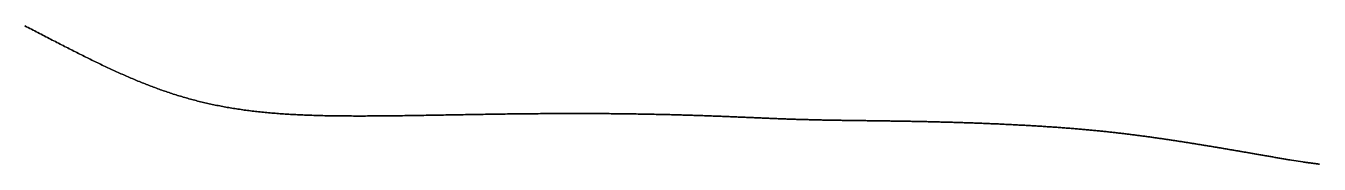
# Model space of a CAD drawing. Header units: inches. Extents: x 130170 to 284068, y 377793 to 804530.
# Drawn here: x 253687.4 to 253772.5, y 753899.7 to 753908.8 of the extents above; entities that cross this region are included whole.
import ezdxf

# ---------------------------------------------------------------- set-up
doc = ezdxf.new("R2010")
doc.units = ezdxf.units.IN
doc.header["$MEASUREMENT"] = 0
doc.layers.add('muni_il', color=7, linetype='Continuous')

msp = doc.modelspace()

# ---------------------------------------------------------------- linework, layer by layer
at = {"layer": 'muni_il'}
for points in [[(253772.497, 753899.733), (253772.445, 753899.74), (253772.395, 753899.746), (253772.345, 753899.753), (253772.297, 753899.759), (253772.251, 753899.765), (253772.205, 753899.771), (253772.161, 753899.777), (253772.117, 753899.783), (253772.075, 753899.788), (253772.033, 753899.794), (253771.993, 753899.799), (253771.953, 753899.804), (253771.915, 753899.809), (253771.877, 753899.814), (253771.84, 753899.819), (253771.804, 753899.823), (253771.768, 753899.828), (253771.734, 753899.832), (253771.7, 753899.837), (253771.666, 753899.841), (253771.633, 753899.846), (253771.601, 753899.85), (253771.569, 753899.854), (253771.538, 753899.859), (253771.507, 753899.863), (253771.477, 753899.867), (253771.447, 753899.871), (253771.417, 753899.875), (253770.659, 753899.994), (253770.563, 753900.01), (253770.511, 753900.019), (253770.457, 753900.028), (253770.401, 753900.037), (253770.342, 753900.048), (253770.282, 753900.058), (253770.221, 753900.068), (253770.158, 753900.079), (253770.095, 753900.09), (253770.03, 753900.101), (253769.965, 753900.112), (253769.899, 753900.124), (253769.833, 753900.135), (253769.766, 753900.147), (253769.699, 753900.158), (253769.632, 753900.17), (253769.564, 753900.182), (253769.497, 753900.193), (253769.43, 753900.205), (253769.363, 753900.217), (253769.295, 753900.228), (253769.228, 753900.24), (253769.162, 753900.251), (253769.095, 753900.263), (253769.029, 753900.274), (253768.963, 753900.286), (253768.897, 753900.297), (253768.832, 753900.309), (253768.767, 753900.32), (253768.702, 753900.331), (253768.638, 753900.342), (253768.574, 753900.353), (253768.51, 753900.364), (253768.447, 753900.375), (253768.385, 753900.386), (253768.322, 753900.397), (253768.26, 753900.408), (253768.199, 753900.418), (253768.137, 753900.429), (253768.076, 753900.44), (253768.016, 753900.45), (253767.956, 753900.46), (253767.896, 753900.471), (253767.836, 753900.481), (253767.777, 753900.491), (253767.718, 753900.501), (253767.66, 753900.512), (253767.602, 753900.522), (253767.544, 753900.532), (253767.486, 753900.542), (253767.429, 753900.552), (253767.372, 753900.561), (253767.315, 753900.571), (253767.258, 753900.581), (253767.202, 753900.591), (253767.146, 753900.6), (253767.09, 753900.61), (253767.034, 753900.619), (253766.978, 753900.629), (253766.923, 753900.638), (253766.867, 753900.648), (253766.812, 753900.657), (253766.757, 753900.667), (253766.702, 753900.676), (253766.647, 753900.686), (253766.593, 753900.695), (253766.538, 753900.704), (253766.483, 753900.714), (253766.429, 753900.723), (253766.374, 753900.732), (253766.32, 753900.741), (253766.265, 753900.751), (253766.211, 753900.76), (253766.156, 753900.769), (253766.102, 753900.778), (253766.048, 753900.788), (253765.993, 753900.797), (253765.939, 753900.806), (253765.884, 753900.815), (253765.829, 753900.824), (253765.775, 753900.833), (253765.72, 753900.843), (253765.665, 753900.852), (253765.61, 753900.861), (253765.555, 753900.87), (253765.5, 753900.879), (253765.445, 753900.888), (253765.389, 753900.898), (253765.334, 753900.907), (253765.278, 753900.916), (253765.223, 753900.925), (253765.167, 753900.934), (253765.111, 753900.944), (253765.055, 753900.953), (253764.998, 753900.962), (253764.942, 753900.971), (253764.885, 753900.981), (253764.829, 753900.99), (253764.772, 753900.999), (253764.715, 753901.009), (253764.658, 753901.018), (253764.6, 753901.027), (253764.543, 753901.036), (253764.485, 753901.046), (253764.427, 753901.055), (253764.369, 753901.064), (253764.311, 753901.074), (253764.253, 753901.083), (253764.194, 753901.092), (253764.136, 753901.102), (253764.077, 753901.111), (253764.018, 753901.121), (253763.958, 753901.13), (253763.899, 753901.139), (253763.84, 753901.149), (253763.78, 753901.158), (253763.72, 753901.168), (253763.66, 753901.177), (253763.6, 753901.186), (253763.539, 753901.196), (253763.479, 753901.205), (253763.418, 753901.215), (253763.357, 753901.224), (253763.296, 753901.233), (253763.235, 753901.243), (253763.174, 753901.252), (253763.112, 753901.262), (253763.051, 753901.271), (253762.989, 753901.281), (253762.927, 753901.29), (253762.865, 753901.299), (253762.803, 753901.309), (253762.741, 753901.318), (253762.678, 753901.328), (253762.615, 753901.337), (253762.553, 753901.346), (253762.49, 753901.356), (253762.427, 753901.365), (253762.363, 753901.374), (253762.3, 753901.384), (253762.236, 753901.393), (253762.173, 753901.402), (253762.109, 753901.412), (253762.045, 753901.421), (253761.981, 753901.43), (253761.917, 753901.439), (253761.852, 753901.449), (253761.788, 753901.458), (253761.723, 753901.467), (253761.658, 753901.476), (253761.593, 753901.486), (253761.528, 753901.495), (253761.463, 753901.504), (253761.397, 753901.513), (253761.331, 753901.522), (253761.266, 753901.531), (253761.2, 753901.54), (253761.134, 753901.549), (253761.067, 753901.558), (253761.001, 753901.567), (253760.934, 753901.576), (253760.868, 753901.585), (253760.801, 753901.594), (253760.734, 753901.603), (253760.666, 753901.612), (253760.599, 753901.621), (253760.531, 753901.629), (253760.463, 753901.638), (253760.395, 753901.647), (253760.327, 753901.656), (253760.259, 753901.665), (253760.19, 753901.673), (253760.121, 753901.682), (253760.052, 753901.691), (253759.983, 753901.699), (253759.913, 753901.708), (253759.844, 753901.716), (253759.774, 753901.725), (253759.704, 753901.733), (253759.633, 753901.742), (253759.563, 753901.75), (253759.492, 753901.759), (253759.421, 753901.767), (253759.349, 753901.775), (253759.278, 753901.784), (253759.206, 753901.792), (253759.134, 753901.8), (253759.062, 753901.808), (253758.989, 753901.816), (253758.916, 753901.825), (253758.843, 753901.833), (253758.769, 753901.841), (253758.696, 753901.849), (253758.622, 753901.857), (253758.547, 753901.865), (253758.473, 753901.873), (253758.398, 753901.881), (253758.322, 753901.888), (253758.247, 753901.896), (253758.171, 753901.904), (253758.095, 753901.912), (253758.018, 753901.92), (253757.941, 753901.927), (253757.864, 753901.935), (253757.787, 753901.943), (253757.709, 753901.95), (253757.631, 753901.958), (253757.552, 753901.965), (253757.474, 753901.973), (253757.395, 753901.98), (253757.315, 753901.987), (253757.235, 753901.995), (253757.155, 753902.002), (253757.075, 753902.009), (253756.994, 753902.016), (253756.912, 753902.024), (253756.831, 753902.031), (253756.749, 753902.038), (253756.667, 753902.045), (253756.584, 753902.052), (253756.501, 753902.059), (253756.418, 753902.066), (253756.334, 753902.073), (253756.25, 753902.08), (253756.166, 753902.087), (253756.081, 753902.093), (253755.996, 753902.1), (253755.911, 753902.107), (253755.825, 753902.113), (253755.739, 753902.12), (253755.652, 753902.127), (253755.565, 753902.133), (253755.478, 753902.14), (253755.391, 753902.146), (253755.303, 753902.152), (253755.215, 753902.159), (253755.126, 753902.165), (253755.037, 753902.171), (253754.948, 753902.178), (253754.859, 753902.184), (253754.769, 753902.19), (253754.679, 753902.196), (253754.588, 753902.202), (253754.498, 753902.208), (253754.407, 753902.214), (253754.315, 753902.22), (253754.224, 753902.226), (253754.132, 753902.231), (253754.04, 753902.237), (253753.947, 753902.243), (253753.855, 753902.248), (253753.762, 753902.254), (253753.668, 753902.26), (253753.575, 753902.265), (253753.481, 753902.27), (253753.387, 753902.276), (253753.293, 753902.281), (253753.198, 753902.286), (253753.103, 753902.292), (253753.009, 753902.297), (253752.913, 753902.302), (253752.818, 753902.307), (253752.722, 753902.312), (253752.627, 753902.317), (253752.531, 753902.322), (253752.435, 753902.327), (253752.338, 753902.332), (253752.242, 753902.337), (253752.145, 753902.341), (253752.049, 753902.346), (253751.952, 753902.351), (253751.855, 753902.355), (253751.758, 753902.36), (253751.66, 753902.364), (253751.563, 753902.369), (253751.466, 753902.373), (253751.368, 753902.378), (253751.27, 753902.382), (253751.173, 753902.386), (253751.075, 753902.39), (253750.977, 753902.395), (253750.879, 753902.399), (253750.782, 753902.403), (253750.684, 753902.407), (253750.586, 753902.411), (253750.488, 753902.415), (253750.39, 753902.418), (253750.292, 753902.422), (253750.194, 753902.426), (253750.096, 753902.43), (253749.998, 753902.433), (253749.9, 753902.437), (253749.803, 753902.441), (253749.705, 753902.444), (253749.607, 753902.447), (253749.51, 753902.451), (253749.412, 753902.454), (253749.315, 753902.458), (253749.218, 753902.461), (253749.12, 753902.464), (253749.023, 753902.467), (253748.926, 753902.47), (253748.829, 753902.473), (253748.733, 753902.476), (253748.636, 753902.479), (253748.54, 753902.482), (253748.444, 753902.485), (253748.348, 753902.488), (253748.252, 753902.491), (253748.156, 753902.494), (253748.06, 753902.496), (253747.965, 753902.499), (253747.87, 753902.501), (253747.775, 753902.504), (253747.681, 753902.507), (253747.586, 753902.509), (253747.492, 753902.511), (253747.398, 753902.514), (253747.304, 753902.516), (253747.211, 753902.519), (253747.118, 753902.521), (253747.025, 753902.523), (253746.932, 753902.525), (253746.84, 753902.527), (253746.748, 753902.53), (253746.656, 753902.532), (253746.564, 753902.534), (253746.473, 753902.536), (253746.382, 753902.538), (253746.292, 753902.54), (253746.201, 753902.541), (253746.111, 753902.543), (253746.022, 753902.545), (253745.932, 753902.547), (253745.843, 753902.549), (253745.755, 753902.55), (253745.666, 753902.552), (253745.578, 753902.554), (253745.491, 753902.555), (253745.403, 753902.557), (253745.316, 753902.559), (253745.23, 753902.56), (253745.144, 753902.562), (253745.058, 753902.563), (253744.972, 753902.565), (253744.887, 753902.566), (253744.802, 753902.567), (253744.718, 753902.569), (253744.634, 753902.57), (253744.55, 753902.571), (253744.467, 753902.573), (253744.384, 753902.574), (253744.301, 753902.575), (253744.219, 753902.577), (253744.137, 753902.578), (253744.056, 753902.579), (253743.975, 753902.58), (253743.894, 753902.581), (253743.814, 753902.582), (253743.734, 753902.584), (253743.655, 753902.585), (253743.575, 753902.586), (253743.497, 753902.587), (253743.418, 753902.588), (253743.34, 753902.589), (253743.263, 753902.59), (253743.185, 753902.591), (253743.108, 753902.592), (253743.032, 753902.593), (253742.956, 753902.594), (253742.88, 753902.595), (253742.804, 753902.596), (253742.729, 753902.597), (253742.655, 753902.598), (253742.58, 753902.599), (253742.506, 753902.6), (253742.433, 753902.601), (253742.359, 753902.602), (253742.286, 753902.603), (253742.214, 753902.604), (253742.141, 753902.605), (253742.069, 753902.606), (253741.998, 753902.607), (253741.926, 753902.608), (253741.856, 753902.609), (253741.785, 753902.609), (253741.715, 753902.61), (253741.644, 753902.611), (253741.575, 753902.612), (253741.505, 753902.613), (253741.436, 753902.614), (253741.367, 753902.615), (253741.299, 753902.616), (253741.23, 753902.617), (253741.162, 753902.618), (253741.095, 753902.619), (253741.027, 753902.62), (253740.96, 753902.621), (253740.893, 753902.622), (253740.826, 753902.623), (253740.76, 753902.624), (253740.694, 753902.625), (253740.628, 753902.626), (253740.562, 753902.627), (253740.496, 753902.628), (253740.431, 753902.63), (253740.366, 753902.631), (253740.301, 753902.632), (253740.236, 753902.633), (253740.171, 753902.634), (253740.107, 753902.635), (253740.043, 753902.636), (253739.979, 753902.638), (253739.915, 753902.639), (253739.851, 753902.64), (253739.787, 753902.641), (253739.724, 753902.643), (253739.66, 753902.644), (253739.597, 753902.645), (253739.534, 753902.647), (253739.471, 753902.648), (253739.408, 753902.65), (253739.345, 753902.651), (253739.282, 753902.653), (253739.219, 753902.654), (253739.157, 753902.655), (253739.094, 753902.657), (253739.031, 753902.659), (253738.969, 753902.66), (253738.906, 753902.662), (253738.844, 753902.664), (253738.781, 753902.665), (253738.719, 753902.667), (253738.656, 753902.669), (253738.594, 753902.67), (253738.531, 753902.672), (253738.468, 753902.674), (253738.406, 753902.676), (253738.343, 753902.678), (253738.28, 753902.68), (253738.217, 753902.682), (253738.154, 753902.683), (253738.091, 753902.685), (253738.028, 753902.687), (253737.965, 753902.69), (253737.902, 753902.692), (253737.838, 753902.694), (253737.775, 753902.696), (253737.711, 753902.698), (253737.647, 753902.7), (253737.583, 753902.702), (253737.519, 753902.705), (253737.455, 753902.707), (253737.39, 753902.709), (253737.325, 753902.712), (253737.26, 753902.714), (253737.195, 753902.716), (253737.13, 753902.719), (253737.064, 753902.721), (253736.998, 753902.724), (253736.932, 753902.726), (253736.866, 753902.729), (253736.799, 753902.732), (253736.733, 753902.734), (253736.665, 753902.737), (253736.598, 753902.739), (253736.53, 753902.742), (253736.462, 753902.745), (253736.394, 753902.748), (253736.325, 753902.75), (253736.256, 753902.753), (253736.186, 753902.756), (253736.117, 753902.759), (253736.047, 753902.762), (253735.976, 753902.765), (253735.905, 753902.768), (253735.834, 753902.771), (253735.762, 753902.774), (253735.69, 753902.777), (253735.618, 753902.78), (253735.545, 753902.783), (253735.472, 753902.786), (253735.398, 753902.789), (253735.324, 753902.792), (253735.249, 753902.796), (253735.174, 753902.799), (253735.099, 753902.802), (253735.023, 753902.805), (253734.947, 753902.808), (253734.87, 753902.812), (253734.792, 753902.815), (253734.714, 753902.818), (253734.636, 753902.821), (253734.557, 753902.825), (253734.478, 753902.828), (253734.398, 753902.832), (253734.317, 753902.835), (253734.236, 753902.838), (253734.155, 753902.842), (253734.072, 753902.845), (253733.99, 753902.849), (253733.907, 753902.852), (253733.823, 753902.855), (253733.739, 753902.859), (253733.654, 753902.862), (253733.568, 753902.866), (253733.482, 753902.869), (253733.395, 753902.873), (253733.308, 753902.876), (253733.221, 753902.879), (253733.132, 753902.883), (253733.043, 753902.886), (253732.953, 753902.89), (253732.863, 753902.893), (253732.772, 753902.897), (253732.681, 753902.9), (253732.589, 753902.904), (253732.496, 753902.907), (253732.402, 753902.91), (253732.309, 753902.914), (253732.214, 753902.917), (253732.119, 753902.92), (253732.023, 753902.924), (253731.926, 753902.927), (253731.829, 753902.931), (253731.731, 753902.934), (253731.633, 753902.937), (253731.533, 753902.941), (253731.434, 753902.944), (253731.333, 753902.947), (253731.232, 753902.95), (253731.13, 753902.954), (253731.028, 753902.957), (253730.925, 753902.96), (253730.821, 753902.963), (253730.717, 753902.966), (253730.612, 753902.969), (253730.506, 753902.972), (253730.399, 753902.975), (253730.292, 753902.978), (253730.185, 753902.981), (253730.076, 753902.984), (253729.967, 753902.987), (253729.858, 753902.99), (253729.747, 753902.993), (253729.636, 753902.996), (253729.525, 753902.998), (253729.412, 753903.001), (253729.299, 753903.004), (253729.186, 753903.006), (253729.072, 753903.009), (253728.957, 753903.011), (253728.841, 753903.014), (253728.725, 753903.016), (253728.609, 753903.019), (253728.491, 753903.021), (253728.373, 753903.024), (253728.254, 753903.026), (253728.135, 753903.028), (253728.015, 753903.03), (253727.895, 753903.032), (253727.774, 753903.034), (253727.652, 753903.036), (253727.53, 753903.038), (253727.407, 753903.04), (253727.284, 753903.042), (253727.16, 753903.044), (253727.035, 753903.046), (253726.91, 753903.047), (253726.784, 753903.049), (253726.658, 753903.05), (253726.531, 753903.052), (253726.403, 753903.053), (253726.276, 753903.055), (253726.147, 753903.056), (253726.018, 753903.057), (253725.888, 753903.058), (253725.758, 753903.059), (253725.628, 753903.061), (253725.497, 753903.061), (253725.365, 753903.062), (253725.233, 753903.063), (253725.1, 753903.064), (253724.967, 753903.065), (253724.834, 753903.065), (253724.7, 753903.066), (253724.565, 753903.067), (253724.43, 753903.067), (253724.295, 753903.067), (253724.159, 753903.068), (253724.023, 753903.068), (253723.887, 753903.068), (253723.75, 753903.068), (253723.612, 753903.068), (253723.474, 753903.068), (253723.336, 753903.068), (253723.198, 753903.068), (253723.059, 753903.068), (253722.92, 753903.068), (253722.78, 753903.067), (253722.64, 753903.067), (253722.5, 753903.066), (253722.359, 753903.066), (253722.218, 753903.065), (253722.077, 753903.065), (253721.936, 753903.064), (253721.794, 753903.063), (253721.652, 753903.062), (253721.51, 753903.061), (253721.367, 753903.06), (253721.224, 753903.059), (253721.081, 753903.058), (253720.938, 753903.057), (253720.795, 753903.056), (253720.651, 753903.054), (253720.507, 753903.053), (253720.363, 753903.052), (253720.219, 753903.05), (253720.075, 753903.049), (253719.93, 753903.047), (253719.785, 753903.046), (253719.64, 753903.044), (253719.496, 753903.042), (253719.35, 753903.04), (253719.205, 753903.039), (253719.06, 753903.037), (253718.915, 753903.035), (253718.769, 753903.033), (253718.624, 753903.031), (253718.478, 753903.029), (253718.333, 753903.027), (253718.187, 753903.024), (253718.041, 753903.022), (253717.896, 753903.02), (253717.75, 753903.018), (253717.604, 753903.016), (253717.459, 753903.013), (253717.313, 753903.011), (253717.168, 753903.009), (253717.022, 753903.006), (253716.876, 753903.004), (253716.731, 753903.002), (253716.586, 753902.999), (253716.44, 753902.997), (253716.295, 753902.994), (253716.15, 753902.992), (253716.005, 753902.989), (253715.86, 753902.987), (253715.715, 753902.984), (253715.571, 753902.982), (253715.426, 753902.979), (253715.282, 753902.977), (253715.138, 753902.974), (253714.993, 753902.972), (253714.85, 753902.969), (253714.706, 753902.967), (253714.562, 753902.964), (253714.419, 753902.962), (253714.276, 753902.959), (253714.133, 753902.957), (253713.991, 753902.954), (253713.848, 753902.952), (253713.706, 753902.949), (253713.564, 753902.947), (253713.423, 753902.945), (253713.281, 753902.943), (253713.14, 753902.94), (253712.999, 753902.938), (253712.859, 753902.936), (253712.718, 753902.934), (253712.578, 753902.932), (253712.439, 753902.93), (253712.299, 753902.928), (253712.16, 753902.926), (253712.021, 753902.924), (253711.883, 753902.922), (253711.745, 753902.92), (253711.607, 753902.919), (253711.47, 753902.917), (253711.333, 753902.916), (253711.196, 753902.914), (253711.06, 753902.913), (253710.924, 753902.911), (253710.788, 753902.91), (253710.653, 753902.909), (253710.518, 753902.908), (253710.384, 753902.907), (253710.25, 753902.906), (253710.116, 753902.906), (253709.983, 753902.905), (253709.85, 753902.905), (253709.718, 753902.904), (253709.585, 753902.904), (253709.454, 753902.904), (253709.323, 753902.904), (253709.192, 753902.904), (253709.061, 753902.904), (253708.931, 753902.904), (253708.802, 753902.905), (253708.673, 753902.905), (253708.544, 753902.906), (253708.416, 753902.907), (253708.288, 753902.908), (253708.161, 753902.909), (253708.034, 753902.91), (253707.908, 753902.911), (253707.782, 753902.913), (253707.656, 753902.915), (253707.531, 753902.917), (253707.406, 753902.919), (253707.282, 753902.921), (253707.158, 753902.924), (253707.035, 753902.926), (253706.912, 753902.929), (253706.79, 753902.932), (253706.668, 753902.935), (253706.547, 753902.938), (253706.426, 753902.942), (253706.305, 753902.946), (253706.185, 753902.95), (253706.065, 753902.954), (253705.946, 753902.958), (253705.827, 753902.963), (253705.709, 753902.967), (253705.591, 753902.972), (253705.474, 753902.977), (253705.357, 753902.983), (253705.24, 753902.988), (253705.124, 753902.994), (253705.009, 753903), (253704.894, 753903.007), (253704.779, 753903.013), (253704.665, 753903.02), (253704.551, 753903.027), (253704.437, 753903.034), (253704.324, 753903.041), (253704.212, 753903.049), (253704.1, 753903.057), (253703.988, 753903.065), (253703.877, 753903.074), (253703.766, 753903.083), (253703.655, 753903.092), (253703.545, 753903.101), (253703.436, 753903.11), (253703.326, 753903.12), (253703.218, 753903.13), (253703.109, 753903.14), (253703.001, 753903.151), (253702.894, 753903.162), (253702.786, 753903.173), (253702.679, 753903.184), (253702.573, 753903.196), (253702.467, 753903.208), (253702.361, 753903.22), (253702.256, 753903.233), (253702.151, 753903.246), (253702.046, 753903.259), (253701.942, 753903.272), (253701.838, 753903.286), (253701.734, 753903.3), (253701.631, 753903.314), (253701.528, 753903.329), (253701.426, 753903.344), (253701.323, 753903.359), (253701.221, 753903.375), (253701.12, 753903.391), (253701.019, 753903.407), (253700.918, 753903.423), (253700.817, 753903.44), (253700.716, 753903.457), (253700.616, 753903.475), (253700.517, 753903.492), (253700.417, 753903.511), (253700.318, 753903.529), (253700.219, 753903.548), (253700.12, 753903.567), (253700.022, 753903.586), (253699.923, 753903.606), (253699.825, 753903.626), (253699.728, 753903.646), (253699.63, 753903.667), (253699.533, 753903.688), (253699.436, 753903.709), (253699.339, 753903.731), (253699.242, 753903.753), (253699.146, 753903.775), (253699.05, 753903.798), (253698.954, 753903.821), (253698.858, 753903.845), (253698.762, 753903.868), (253698.667, 753903.892), (253698.572, 753903.917), (253698.476, 753903.941), (253698.381, 753903.967), (253698.287, 753903.992), (253698.192, 753904.018), (253698.097, 753904.044), (253698.003, 753904.07), (253697.909, 753904.097), (253697.815, 753904.124), (253697.721, 753904.152), (253697.627, 753904.179), (253697.533, 753904.208), (253697.439, 753904.236), (253697.346, 753904.265), (253697.252, 753904.294), (253697.159, 753904.323), (253697.065, 753904.353), (253696.972, 753904.384), (253696.879, 753904.414), (253696.786, 753904.445), (253696.693, 753904.476), (253696.6, 753904.508), (253696.507, 753904.54), (253696.414, 753904.572), (253696.321, 753904.605), (253696.228, 753904.637), (253696.135, 753904.671), (253696.042, 753904.704), (253695.949, 753904.738), (253695.856, 753904.773), (253695.764, 753904.807), (253695.671, 753904.842), (253695.578, 753904.877), (253695.485, 753904.913), (253695.392, 753904.949), (253695.299, 753904.985), (253695.206, 753905.022), (253695.113, 753905.059), (253695.02, 753905.096), (253694.927, 753905.133), (253694.834, 753905.171), (253694.741, 753905.209), (253694.647, 753905.248), (253694.554, 753905.287), (253694.46, 753905.326), (253694.367, 753905.365), (253694.274, 753905.405), (253694.18, 753905.445), (253694.086, 753905.486), (253693.992, 753905.526), (253693.898, 753905.567), (253693.804, 753905.609), (253693.71, 753905.65), (253693.616, 753905.692), (253693.521, 753905.735), (253693.427, 753905.777), (253693.332, 753905.82), (253693.238, 753905.863), (253693.143, 753905.907), (253693.048, 753905.95), (253692.953, 753905.994), (253692.857, 753906.039), (253692.762, 753906.083), (253692.666, 753906.128), (253692.57, 753906.173), (253692.474, 753906.218), (253692.378, 753906.264), (253692.282, 753906.31), (253692.186, 753906.356), (253692.089, 753906.403), (253691.992, 753906.45), (253691.895, 753906.497), (253691.798, 753906.544), (253691.701, 753906.592), (253691.603, 753906.639), (253691.505, 753906.687), (253691.407, 753906.736), (253691.309, 753906.784), (253691.211, 753906.833), (253691.112, 753906.882), (253691.014, 753906.931), (253690.915, 753906.981), (253690.816, 753907.031), (253690.716, 753907.081), (253690.617, 753907.131), (253690.517, 753907.181), (253690.417, 753907.232), (253690.316, 753907.283), (253690.216, 753907.334), (253690.115, 753907.386), (253690.014, 753907.437), (253689.913, 753907.489), (253689.811, 753907.541), (253689.71, 753907.593), (253689.608, 753907.645), (253689.506, 753907.698), (253689.403, 753907.751), (253689.301, 753907.804), (253689.198, 753907.857), (253689.094, 753907.91), (253688.991, 753907.964), (253688.887, 753908.018), (253688.783, 753908.072), (253688.679, 753908.126), (253688.575, 753908.18), (253688.47, 753908.234), (253688.365, 753908.289), (253688.259, 753908.344), (253688.154, 753908.399), (253688.048, 753908.454), (253687.942, 753908.509), (253687.836, 753908.564), (253687.729, 753908.62), (253687.622, 753908.676), (253687.515, 753908.731), (253687.407, 753908.787), (253687.3, 753908.843)], [(253687.3, 753908.843), (253687.407, 753908.787), (253687.515, 753908.731), (253687.622, 753908.676), (253687.729, 753908.62), (253687.836, 753908.564), (253687.942, 753908.509), (253688.048, 753908.454), (253688.154, 753908.399), (253688.259, 753908.344), (253688.365, 753908.289), (253688.47, 753908.234), (253688.575, 753908.18), (253688.679, 753908.126), (253688.783, 753908.072), (253688.887, 753908.018), (253688.991, 753907.964), (253689.094, 753907.91), (253689.198, 753907.857), (253689.301, 753907.804), (253689.403, 753907.751), (253689.506, 753907.698), (253689.608, 753907.645), (253689.71, 753907.593), (253689.811, 753907.541), (253689.913, 753907.489), (253690.014, 753907.437), (253690.115, 753907.386), (253690.216, 753907.334), (253690.316, 753907.283), (253690.417, 753907.232), (253690.517, 753907.181), (253690.617, 753907.131), (253690.716, 753907.081), (253690.816, 753907.031), (253690.915, 753906.981), (253691.014, 753906.931), (253691.112, 753906.882), (253691.211, 753906.833), (253691.309, 753906.784), (253691.407, 753906.736), (253691.505, 753906.687), (253691.603, 753906.639), (253691.701, 753906.592), (253691.798, 753906.544), (253691.895, 753906.497), (253691.992, 753906.45), (253692.089, 753906.403), (253692.186, 753906.356), (253692.282, 753906.31), (253692.378, 753906.264), (253692.474, 753906.218), (253692.57, 753906.173), (253692.666, 753906.128), (253692.762, 753906.083), (253692.857, 753906.039), (253692.953, 753905.994), (253693.048, 753905.95), (253693.143, 753905.907), (253693.238, 753905.863), (253693.332, 753905.82), (253693.427, 753905.777), (253693.521, 753905.735), (253693.616, 753905.692), (253693.71, 753905.65), (253693.804, 753905.609), (253693.898, 753905.567), (253693.992, 753905.526), (253694.086, 753905.486), (253694.18, 753905.445), (253694.274, 753905.405), (253694.367, 753905.365), (253694.46, 753905.326), (253694.554, 753905.287), (253694.647, 753905.248), (253694.741, 753905.209), (253694.834, 753905.171), (253694.927, 753905.133), (253695.02, 753905.096), (253695.113, 753905.059), (253695.206, 753905.022), (253695.299, 753904.985), (253695.392, 753904.949), (253695.485, 753904.913), (253695.578, 753904.877), (253695.671, 753904.842), (253695.764, 753904.807), (253695.856, 753904.773), (253695.949, 753904.738), (253696.042, 753904.704), (253696.135, 753904.671), (253696.228, 753904.637), (253696.321, 753904.605), (253696.414, 753904.572), (253696.507, 753904.54), (253696.6, 753904.508), (253696.693, 753904.476), (253696.786, 753904.445), (253696.879, 753904.414), (253696.972, 753904.384), (253697.065, 753904.353), (253697.159, 753904.323), (253697.252, 753904.294), (253697.346, 753904.265), (253697.439, 753904.236), (253697.533, 753904.208), (253697.627, 753904.179), (253697.721, 753904.152), (253697.815, 753904.124), (253697.909, 753904.097), (253698.003, 753904.07), (253698.097, 753904.044), (253698.192, 753904.018), (253698.287, 753903.992), (253698.381, 753903.967), (253698.476, 753903.941), (253698.572, 753903.917), (253698.667, 753903.892), (253698.762, 753903.868), (253698.858, 753903.845), (253698.954, 753903.821), (253699.05, 753903.798), (253699.146, 753903.775), (253699.242, 753903.753), (253699.339, 753903.731), (253699.436, 753903.709), (253699.533, 753903.688), (253699.63, 753903.667), (253699.728, 753903.646), (253699.825, 753903.626), (253699.923, 753903.606), (253700.022, 753903.586), (253700.12, 753903.567), (253700.219, 753903.548), (253700.318, 753903.529), (253700.417, 753903.511), (253700.517, 753903.492), (253700.616, 753903.475), (253700.716, 753903.457), (253700.817, 753903.44), (253700.918, 753903.423), (253701.019, 753903.407), (253701.12, 753903.391), (253701.221, 753903.375), (253701.323, 753903.359), (253701.426, 753903.344), (253701.528, 753903.329), (253701.631, 753903.314), (253701.734, 753903.3), (253701.838, 753903.286), (253701.942, 753903.272), (253702.046, 753903.259), (253702.151, 753903.246), (253702.256, 753903.233), (253702.361, 753903.22), (253702.467, 753903.208), (253702.573, 753903.196), (253702.679, 753903.184), (253702.786, 753903.173), (253702.894, 753903.162), (253703.001, 753903.151), (253703.109, 753903.14), (253703.218, 753903.13), (253703.326, 753903.12), (253703.436, 753903.11), (253703.545, 753903.101), (253703.655, 753903.092), (253703.766, 753903.083), (253703.877, 753903.074), (253703.988, 753903.065), (253704.1, 753903.057), (253704.212, 753903.049), (253704.324, 753903.041), (253704.437, 753903.034), (253704.551, 753903.027), (253704.665, 753903.02), (253704.779, 753903.013), (253704.894, 753903.007), (253705.009, 753903), (253705.124, 753902.994), (253705.24, 753902.988), (253705.357, 753902.983), (253705.474, 753902.977), (253705.591, 753902.972), (253705.709, 753902.967), (253705.827, 753902.963), (253705.946, 753902.958), (253706.065, 753902.954), (253706.185, 753902.95), (253706.305, 753902.946), (253706.426, 753902.942), (253706.547, 753902.938), (253706.668, 753902.935), (253706.79, 753902.932), (253706.912, 753902.929), (253707.035, 753902.926), (253707.158, 753902.924), (253707.282, 753902.921), (253707.406, 753902.919), (253707.531, 753902.917), (253707.656, 753902.915), (253707.782, 753902.913), (253707.908, 753902.911), (253708.034, 753902.91), (253708.161, 753902.909), (253708.288, 753902.908), (253708.416, 753902.907), (253708.544, 753902.906), (253708.673, 753902.905), (253708.802, 753902.905), (253708.931, 753902.904), (253709.061, 753902.904), (253709.192, 753902.904), (253709.323, 753902.904), (253709.454, 753902.904), (253709.585, 753902.904), (253709.718, 753902.904), (253709.85, 753902.905), (253709.983, 753902.905), (253710.116, 753902.906), (253710.25, 753902.906), (253710.384, 753902.907), (253710.518, 753902.908), (253710.653, 753902.909), (253710.788, 753902.91), (253710.924, 753902.911), (253711.06, 753902.913), (253711.196, 753902.914), (253711.333, 753902.916), (253711.47, 753902.917), (253711.607, 753902.919), (253711.745, 753902.92), (253711.883, 753902.922), (253712.021, 753902.924), (253712.16, 753902.926), (253712.299, 753902.928), (253712.439, 753902.93), (253712.578, 753902.932), (253712.718, 753902.934), (253712.859, 753902.936), (253712.999, 753902.938), (253713.14, 753902.94), (253713.281, 753902.943), (253713.423, 753902.945), (253713.564, 753902.947), (253713.706, 753902.949), (253713.848, 753902.952), (253713.991, 753902.954), (253714.133, 753902.957), (253714.276, 753902.959), (253714.419, 753902.962), (253714.562, 753902.964), (253714.706, 753902.967), (253714.85, 753902.969), (253714.993, 753902.972), (253715.138, 753902.974), (253715.282, 753902.977), (253715.426, 753902.979), (253715.571, 753902.982), (253715.715, 753902.984), (253715.86, 753902.987), (253716.005, 753902.989), (253716.15, 753902.992), (253716.295, 753902.994), (253716.44, 753902.997), (253716.586, 753902.999), (253716.731, 753903.002), (253716.876, 753903.004), (253717.022, 753903.006), (253717.168, 753903.009), (253717.313, 753903.011), (253717.459, 753903.013), (253717.604, 753903.016), (253717.75, 753903.018), (253717.896, 753903.02), (253718.041, 753903.022), (253718.187, 753903.024), (253718.333, 753903.027), (253718.478, 753903.029), (253718.624, 753903.031), (253718.769, 753903.033), (253718.915, 753903.035), (253719.06, 753903.037), (253719.205, 753903.039), (253719.35, 753903.04), (253719.496, 753903.042), (253719.64, 753903.044), (253719.785, 753903.046), (253719.93, 753903.047), (253720.075, 753903.049), (253720.219, 753903.05), (253720.363, 753903.052), (253720.507, 753903.053), (253720.651, 753903.054), (253720.795, 753903.056), (253720.938, 753903.057), (253721.081, 753903.058), (253721.224, 753903.059), (253721.367, 753903.06), (253721.51, 753903.061), (253721.652, 753903.062), (253721.794, 753903.063), (253721.936, 753903.064), (253722.077, 753903.065), (253722.218, 753903.065), (253722.359, 753903.066), (253722.5, 753903.066), (253722.64, 753903.067), (253722.78, 753903.067), (253722.92, 753903.068), (253723.059, 753903.068), (253723.198, 753903.068), (253723.336, 753903.068), (253723.474, 753903.068), (253723.612, 753903.068), (253723.75, 753903.068), (253723.887, 753903.068), (253724.023, 753903.068), (253724.159, 753903.068), (253724.295, 753903.067), (253724.43, 753903.067), (253724.565, 753903.067), (253724.7, 753903.066), (253724.834, 753903.065), (253724.967, 753903.065), (253725.1, 753903.064), (253725.233, 753903.063), (253725.365, 753903.062), (253725.497, 753903.061), (253725.628, 753903.061), (253725.758, 753903.059), (253725.888, 753903.058), (253726.018, 753903.057), (253726.147, 753903.056), (253726.276, 753903.055), (253726.403, 753903.053), (253726.531, 753903.052), (253726.658, 753903.05), (253726.784, 753903.049), (253726.91, 753903.047), (253727.035, 753903.046), (253727.16, 753903.044), (253727.284, 753903.042), (253727.407, 753903.04), (253727.53, 753903.038), (253727.652, 753903.036), (253727.774, 753903.034), (253727.895, 753903.032), (253728.015, 753903.03), (253728.135, 753903.028), (253728.254, 753903.026), (253728.373, 753903.024), (253728.491, 753903.021), (253728.609, 753903.019), (253728.725, 753903.016), (253728.841, 753903.014), (253728.957, 753903.011), (253729.072, 753903.009), (253729.186, 753903.006), (253729.299, 753903.004), (253729.412, 753903.001), (253729.525, 753902.998), (253729.636, 753902.996), (253729.747, 753902.993), (253729.858, 753902.99), (253729.967, 753902.987), (253730.076, 753902.984), (253730.185, 753902.981), (253730.292, 753902.978), (253730.399, 753902.975), (253730.506, 753902.972), (253730.612, 753902.969), (253730.717, 753902.966), (253730.821, 753902.963), (253730.925, 753902.96), (253731.028, 753902.957), (253731.13, 753902.954), (253731.232, 753902.95), (253731.333, 753902.947), (253731.434, 753902.944), (253731.533, 753902.941), (253731.633, 753902.937), (253731.731, 753902.934), (253731.829, 753902.931), (253731.926, 753902.927), (253732.023, 753902.924), (253732.119, 753902.92), (253732.214, 753902.917), (253732.309, 753902.914), (253732.402, 753902.91), (253732.496, 753902.907), (253732.589, 753902.904), (253732.681, 753902.9), (253732.772, 753902.897), (253732.863, 753902.893), (253732.953, 753902.89), (253733.043, 753902.886), (253733.132, 753902.883), (253733.221, 753902.879), (253733.308, 753902.876), (253733.395, 753902.873), (253733.482, 753902.869), (253733.568, 753902.866), (253733.654, 753902.862), (253733.739, 753902.859), (253733.823, 753902.855), (253733.907, 753902.852), (253733.99, 753902.849), (253734.072, 753902.845), (253734.155, 753902.842), (253734.236, 753902.838), (253734.317, 753902.835), (253734.398, 753902.832), (253734.478, 753902.828), (253734.557, 753902.825), (253734.636, 753902.821), (253734.714, 753902.818), (253734.792, 753902.815), (253734.87, 753902.812), (253734.947, 753902.808), (253735.023, 753902.805), (253735.099, 753902.802), (253735.174, 753902.799), (253735.249, 753902.796), (253735.324, 753902.792), (253735.398, 753902.789), (253735.472, 753902.786), (253735.545, 753902.783), (253735.618, 753902.78), (253735.69, 753902.777), (253735.762, 753902.774), (253735.834, 753902.771), (253735.905, 753902.768), (253735.976, 753902.765), (253736.047, 753902.762), (253736.117, 753902.759), (253736.186, 753902.756), (253736.256, 753902.753), (253736.325, 753902.75), (253736.394, 753902.748), (253736.462, 753902.745), (253736.53, 753902.742), (253736.598, 753902.739), (253736.665, 753902.737), (253736.733, 753902.734), (253736.799, 753902.732), (253736.866, 753902.729), (253736.932, 753902.726), (253736.998, 753902.724), (253737.064, 753902.721), (253737.13, 753902.719), (253737.195, 753902.716), (253737.26, 753902.714), (253737.325, 753902.712), (253737.39, 753902.709), (253737.455, 753902.707), (253737.519, 753902.705), (253737.583, 753902.702), (253737.647, 753902.7), (253737.711, 753902.698), (253737.775, 753902.696), (253737.838, 753902.694), (253737.902, 753902.692), (253737.965, 753902.69), (253738.028, 753902.687), (253738.091, 753902.685), (253738.154, 753902.683), (253738.217, 753902.682), (253738.28, 753902.68), (253738.343, 753902.678), (253738.406, 753902.676), (253738.468, 753902.674), (253738.531, 753902.672), (253738.594, 753902.67), (253738.656, 753902.669), (253738.719, 753902.667), (253738.781, 753902.665), (253738.844, 753902.664), (253738.906, 753902.662), (253738.969, 753902.66), (253739.031, 753902.659), (253739.094, 753902.657), (253739.157, 753902.655), (253739.219, 753902.654), (253739.282, 753902.653), (253739.345, 753902.651), (253739.408, 753902.65), (253739.471, 753902.648), (253739.534, 753902.647), (253739.597, 753902.645), (253739.66, 753902.644), (253739.724, 753902.643), (253739.787, 753902.641), (253739.851, 753902.64), (253739.915, 753902.639), (253739.979, 753902.638), (253740.043, 753902.636), (253740.107, 753902.635), (253740.171, 753902.634), (253740.236, 753902.633), (253740.301, 753902.632), (253740.366, 753902.631), (253740.431, 753902.63), (253740.496, 753902.628), (253740.562, 753902.627), (253740.628, 753902.626), (253740.694, 753902.625), (253740.76, 753902.624), (253740.826, 753902.623), (253740.893, 753902.622), (253740.96, 753902.621), (253741.027, 753902.62), (253741.095, 753902.619), (253741.162, 753902.618), (253741.23, 753902.617), (253741.299, 753902.616), (253741.367, 753902.615), (253741.436, 753902.614), (253741.505, 753902.613), (253741.575, 753902.612), (253741.644, 753902.611), (253741.715, 753902.61), (253741.785, 753902.609), (253741.856, 753902.609), (253741.926, 753902.608), (253741.998, 753902.607), (253742.069, 753902.606), (253742.141, 753902.605), (253742.214, 753902.604), (253742.286, 753902.603), (253742.359, 753902.602), (253742.433, 753902.601), (253742.506, 753902.6), (253742.58, 753902.599), (253742.655, 753902.598), (253742.729, 753902.597), (253742.804, 753902.596), (253742.88, 753902.595), (253742.956, 753902.594), (253743.032, 753902.593), (253743.108, 753902.592), (253743.185, 753902.591), (253743.263, 753902.59), (253743.34, 753902.589), (253743.418, 753902.588), (253743.497, 753902.587), (253743.575, 753902.586), (253743.655, 753902.585), (253743.734, 753902.584), (253743.814, 753902.582), (253743.894, 753902.581), (253743.975, 753902.58), (253744.056, 753902.579), (253744.137, 753902.578), (253744.219, 753902.577), (253744.301, 753902.575), (253744.384, 753902.574), (253744.467, 753902.573), (253744.55, 753902.571), (253744.634, 753902.57), (253744.718, 753902.569), (253744.802, 753902.567), (253744.887, 753902.566), (253744.972, 753902.565), (253745.058, 753902.563), (253745.144, 753902.562), (253745.23, 753902.56), (253745.316, 753902.559), (253745.403, 753902.557), (253745.491, 753902.555), (253745.578, 753902.554), (253745.666, 753902.552), (253745.755, 753902.55), (253745.843, 753902.549), (253745.932, 753902.547), (253746.022, 753902.545), (253746.111, 753902.543), (253746.201, 753902.541), (253746.292, 753902.54), (253746.382, 753902.538), (253746.473, 753902.536), (253746.564, 753902.534), (253746.656, 753902.532), (253746.748, 753902.53), (253746.84, 753902.527), (253746.932, 753902.525), (253747.025, 753902.523), (253747.118, 753902.521), (253747.211, 753902.519), (253747.304, 753902.516), (253747.398, 753902.514), (253747.492, 753902.511), (253747.586, 753902.509), (253747.681, 753902.507), (253747.775, 753902.504), (253747.87, 753902.501), (253747.965, 753902.499), (253748.06, 753902.496), (253748.156, 753902.494), (253748.252, 753902.491), (253748.348, 753902.488), (253748.444, 753902.485), (253748.54, 753902.482), (253748.636, 753902.479), (253748.733, 753902.476), (253748.829, 753902.473), (253748.926, 753902.47), (253749.023, 753902.467), (253749.12, 753902.464), (253749.218, 753902.461), (253749.315, 753902.458), (253749.412, 753902.454), (253749.51, 753902.451), (253749.607, 753902.447), (253749.705, 753902.444), (253749.803, 753902.441), (253749.9, 753902.437), (253749.998, 753902.433), (253750.096, 753902.43), (253750.194, 753902.426), (253750.292, 753902.422), (253750.39, 753902.418), (253750.488, 753902.415), (253750.586, 753902.411), (253750.684, 753902.407), (253750.782, 753902.403), (253750.879, 753902.399), (253750.977, 753902.395), (253751.075, 753902.39), (253751.173, 753902.386), (253751.27, 753902.382), (253751.368, 753902.378), (253751.466, 753902.373), (253751.563, 753902.369), (253751.66, 753902.364), (253751.758, 753902.36), (253751.855, 753902.355), (253751.952, 753902.351), (253752.049, 753902.346), (253752.145, 753902.341), (253752.242, 753902.337), (253752.338, 753902.332), (253752.435, 753902.327), (253752.531, 753902.322), (253752.627, 753902.317), (253752.722, 753902.312), (253752.818, 753902.307), (253752.913, 753902.302), (253753.009, 753902.297), (253753.103, 753902.292), (253753.198, 753902.286), (253753.293, 753902.281), (253753.387, 753902.276), (253753.481, 753902.27), (253753.575, 753902.265), (253753.668, 753902.26), (253753.762, 753902.254), (253753.855, 753902.248), (253753.947, 753902.243), (253754.04, 753902.237), (253754.132, 753902.231), (253754.224, 753902.226), (253754.315, 753902.22), (253754.407, 753902.214), (253754.498, 753902.208), (253754.588, 753902.202), (253754.679, 753902.196), (253754.769, 753902.19), (253754.859, 753902.184), (253754.948, 753902.178), (253755.037, 753902.171), (253755.126, 753902.165), (253755.215, 753902.159), (253755.303, 753902.152), (253755.391, 753902.146), (253755.478, 753902.14), (253755.565, 753902.133), (253755.652, 753902.127), (253755.739, 753902.12), (253755.825, 753902.113), (253755.911, 753902.107), (253755.996, 753902.1), (253756.081, 753902.093), (253756.166, 753902.087), (253756.25, 753902.08), (253756.334, 753902.073), (253756.418, 753902.066), (253756.501, 753902.059), (253756.584, 753902.052), (253756.667, 753902.045), (253756.749, 753902.038), (253756.831, 753902.031), (253756.912, 753902.024), (253756.994, 753902.016), (253757.075, 753902.009), (253757.155, 753902.002), (253757.235, 753901.995), (253757.315, 753901.987), (253757.395, 753901.98), (253757.474, 753901.973), (253757.552, 753901.965), (253757.631, 753901.958), (253757.709, 753901.95), (253757.787, 753901.943), (253757.864, 753901.935), (253757.941, 753901.927), (253758.018, 753901.92), (253758.095, 753901.912), (253758.171, 753901.904), (253758.247, 753901.896), (253758.322, 753901.888), (253758.398, 753901.881), (253758.473, 753901.873), (253758.547, 753901.865), (253758.622, 753901.857), (253758.696, 753901.849), (253758.769, 753901.841), (253758.843, 753901.833), (253758.916, 753901.825), (253758.989, 753901.816), (253759.062, 753901.808), (253759.134, 753901.8), (253759.206, 753901.792), (253759.278, 753901.784), (253759.349, 753901.775), (253759.421, 753901.767), (253759.492, 753901.759), (253759.563, 753901.75), (253759.633, 753901.742), (253759.704, 753901.733), (253759.774, 753901.725), (253759.844, 753901.716), (253759.913, 753901.708), (253759.983, 753901.699), (253760.052, 753901.691), (253760.121, 753901.682), (253760.19, 753901.673), (253760.259, 753901.665), (253760.327, 753901.656), (253760.395, 753901.647), (253760.463, 753901.638), (253760.531, 753901.629), (253760.599, 753901.621), (253760.666, 753901.612), (253760.734, 753901.603), (253760.801, 753901.594), (253760.868, 753901.585), (253760.934, 753901.576), (253761.001, 753901.567), (253761.067, 753901.558), (253761.134, 753901.549), (253761.2, 753901.54), (253761.266, 753901.531), (253761.331, 753901.522), (253761.397, 753901.513), (253761.463, 753901.504), (253761.528, 753901.495), (253761.593, 753901.486), (253761.658, 753901.476), (253761.723, 753901.467), (253761.788, 753901.458), (253761.852, 753901.449), (253761.917, 753901.439), (253761.981, 753901.43), (253762.045, 753901.421), (253762.109, 753901.412), (253762.173, 753901.402), (253762.236, 753901.393), (253762.3, 753901.384), (253762.363, 753901.374), (253762.427, 753901.365), (253762.49, 753901.356), (253762.553, 753901.346), (253762.615, 753901.337), (253762.678, 753901.328), (253762.741, 753901.318), (253762.803, 753901.309), (253762.865, 753901.299), (253762.927, 753901.29), (253762.989, 753901.281), (253763.051, 753901.271), (253763.112, 753901.262), (253763.174, 753901.252), (253763.235, 753901.243), (253763.296, 753901.233), (253763.357, 753901.224), (253763.418, 753901.215), (253763.479, 753901.205), (253763.539, 753901.196), (253763.6, 753901.186), (253763.66, 753901.177), (253763.72, 753901.168), (253763.78, 753901.158), (253763.84, 753901.149), (253763.899, 753901.139), (253763.958, 753901.13), (253764.018, 753901.121), (253764.077, 753901.111), (253764.136, 753901.102), (253764.194, 753901.092), (253764.253, 753901.083), (253764.311, 753901.074), (253764.369, 753901.064), (253764.427, 753901.055), (253764.485, 753901.046), (253764.543, 753901.036), (253764.6, 753901.027), (253764.658, 753901.018), (253764.715, 753901.009), (253764.772, 753900.999), (253764.829, 753900.99), (253764.885, 753900.981), (253764.942, 753900.971), (253764.998, 753900.962), (253765.055, 753900.953), (253765.111, 753900.944), (253765.167, 753900.934), (253765.223, 753900.925), (253765.278, 753900.916), (253765.334, 753900.907), (253765.389, 753900.898), (253765.445, 753900.888), (253765.5, 753900.879), (253765.555, 753900.87), (253765.61, 753900.861), (253765.665, 753900.852), (253765.72, 753900.843), (253765.775, 753900.833), (253765.829, 753900.824), (253765.884, 753900.815), (253765.939, 753900.806), (253765.993, 753900.797), (253766.048, 753900.788), (253766.102, 753900.778), (253766.156, 753900.769), (253766.211, 753900.76), (253766.265, 753900.751), (253766.32, 753900.741), (253766.374, 753900.732), (253766.429, 753900.723), (253766.483, 753900.714), (253766.538, 753900.704), (253766.593, 753900.695), (253766.647, 753900.686), (253766.702, 753900.676), (253766.757, 753900.667), (253766.812, 753900.657), (253766.867, 753900.648), (253766.923, 753900.638), (253766.978, 753900.629), (253767.034, 753900.619), (253767.09, 753900.61), (253767.146, 753900.6), (253767.202, 753900.591), (253767.258, 753900.581), (253767.315, 753900.571), (253767.372, 753900.561), (253767.429, 753900.552), (253767.486, 753900.542), (253767.544, 753900.532), (253767.602, 753900.522), (253767.66, 753900.512), (253767.718, 753900.501), (253767.777, 753900.491), (253767.836, 753900.481), (253767.896, 753900.471), (253767.956, 753900.46), (253768.016, 753900.45), (253768.076, 753900.44), (253768.137, 753900.429), (253768.199, 753900.418), (253768.26, 753900.408), (253768.322, 753900.397), (253768.385, 753900.386), (253768.447, 753900.375), (253768.51, 753900.364), (253768.574, 753900.353), (253768.638, 753900.342), (253768.702, 753900.331), (253768.767, 753900.32), (253768.832, 753900.309), (253768.897, 753900.297), (253768.963, 753900.286), (253769.029, 753900.274), (253769.095, 753900.263), (253769.162, 753900.251), (253769.228, 753900.24), (253769.295, 753900.228), (253769.363, 753900.217), (253769.43, 753900.205), (253769.497, 753900.193), (253769.564, 753900.182), (253769.632, 753900.17), (253769.699, 753900.158), (253769.766, 753900.147), (253769.833, 753900.135), (253769.899, 753900.124), (253769.965, 753900.112), (253770.03, 753900.101), (253770.095, 753900.09), (253770.158, 753900.079), (253770.221, 753900.068), (253770.282, 753900.058), (253770.342, 753900.048), (253770.401, 753900.037), (253770.457, 753900.028), (253770.511, 753900.019), (253770.563, 753900.01), (253770.659, 753899.994), (253771.417, 753899.875), (253771.447, 753899.871), (253771.477, 753899.867), (253771.507, 753899.863), (253771.538, 753899.859), (253771.569, 753899.854), (253771.601, 753899.85), (253771.633, 753899.846), (253771.666, 753899.841), (253771.7, 753899.837), (253771.734, 753899.832), (253771.768, 753899.828), (253771.804, 753899.823), (253771.84, 753899.819), (253771.877, 753899.814), (253771.915, 753899.809), (253771.953, 753899.804), (253771.993, 753899.799), (253772.033, 753899.794), (253772.075, 753899.788), (253772.117, 753899.783), (253772.161, 753899.777), (253772.205, 753899.771), (253772.251, 753899.765), (253772.297, 753899.759), (253772.345, 753899.753), (253772.395, 753899.746), (253772.445, 753899.74), (253772.497, 753899.733)]]:
    msp.add_lwpolyline(points, dxfattribs=at)

doc.saveas('drawing.dxf')
